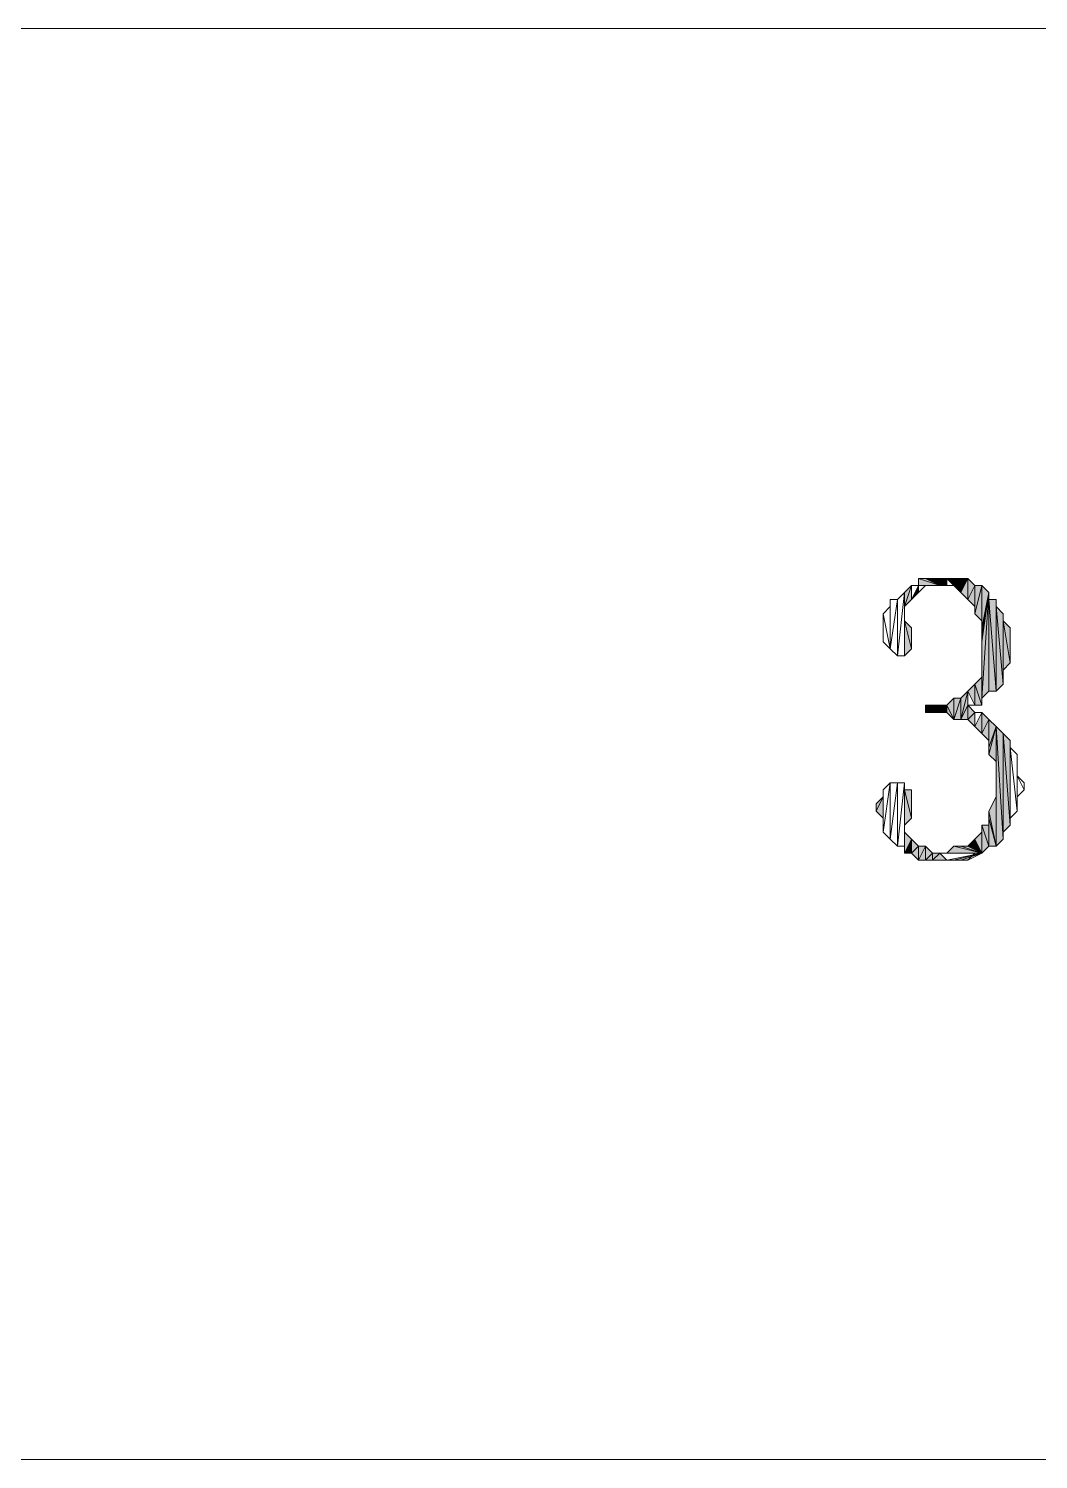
# Model space of a CAD drawing. Header units: inches. Extents: x -244 to 17, y 0 to 370.
# Drawn here: x -50.93 to -41.84, y 17.54 to 30.43 of the extents above; entities that cross this region are included whole.
import ezdxf

# ---------------------------------------------------------------- set-up
doc = ezdxf.new("R2010")
doc.units = ezdxf.units.IN
doc.header["$MEASUREMENT"] = 0
doc.layers.add('图层 1', color=7, linetype='Continuous')

# ---------------------------------------------------------------- blocks, each defined once
blk = doc.blocks.new('block 2')
at = {"layer": '图层 1', "true_color": 0xffffff}
h = blk.add_hatch(color=7, dxfattribs=at)
h.dxf.hatch_style = 2
h.paths.add_polyline_path([(43.497, 63.944), (43.625, 63.881), (43.434, 63.881)])
h.paths.add_polyline_path([(43.561, 63.944), (43.497, 63.944), (43.625, 63.881)])
h = blk.add_hatch(color=7, dxfattribs=at)
h.dxf.hatch_style = 2
h.paths.add_polyline_path([(43.117, 63.691), (43.244, 63.627), (43.117, 63.627)])
h = blk.add_hatch(color=7, dxfattribs=at)
h.dxf.hatch_style = 2
h.paths.add_polyline_path([(43.307, 63.691), (43.117, 63.691), (43.244, 63.627)])
h = blk.add_hatch(color=7, dxfattribs=at)
h.dxf.hatch_style = 2
h.paths.add_polyline_path([(43.371, 63.691), (43.688, 63.691), (43.434, 63.627)])
h = blk.add_hatch(color=7, dxfattribs=at)
h.dxf.hatch_style = 2
h.paths.add_polyline_path([(43.688, 63.691), (43.434, 63.627), (43.688, 63.627)])
h = blk.add_hatch(color=7, dxfattribs=at)
h.dxf.hatch_style = 2
h.paths.add_polyline_path([(45.212, 63.691), (44.894, 63.691), (44.958, 63.627)])
h = blk.add_hatch(color=7, dxfattribs=at)
h.dxf.hatch_style = 2
h.paths.add_polyline_path([(45.212, 63.691), (45.149, 63.627), (44.958, 63.627)])
h = blk.add_hatch(color=7, dxfattribs=at)
h.dxf.hatch_style = 2
h.paths.add_polyline_path([(45.339, 63.691), (45.403, 63.627), (45.53, 63.627)])
h = blk.add_hatch(color=7, dxfattribs=at)
h.dxf.hatch_style = 2
h.paths.add_polyline_path([(45.466, 63.691), (45.339, 63.691), (45.53, 63.627)])
h = blk.add_hatch(color=7, dxfattribs=at)
h.dxf.hatch_style = 2
h.paths.add_polyline_path([(43.053, 63.437), (43.117, 63.373), (43.053, 63.31)])
h.paths.add_polyline_path([(43.117, 63.437), (43.053, 63.437), (43.117, 63.373)])
h.paths.add_polyline_path([(43.053, 63.5), (43.117, 63.437), (43.053, 63.437)])
h.paths.add_polyline_path([(43.18, 63.5), (43.053, 63.5), (43.117, 63.437)])
h.paths.add_polyline_path([(43.053, 63.563), (43.18, 63.5), (43.053, 63.5)])
h.paths.add_polyline_path([(43.18, 63.563), (43.053, 63.563), (43.18, 63.5)])
h.paths.add_polyline_path([(43.117, 63.627), (43.18, 63.563), (43.053, 63.563)])
h.paths.add_polyline_path([(43.244, 63.627), (43.117, 63.627), (43.18, 63.563)])
h = blk.add_hatch(color=7, dxfattribs=at)
h.dxf.hatch_style = 2
h.paths.add_polyline_path([(45.403, 63.627), (45.53, 63.563), (45.466, 63.563)])
h = blk.add_hatch(color=7, dxfattribs=at)
h.dxf.hatch_style = 2
h.paths.add_polyline_path([(45.53, 63.373), (45.593, 63.563), (45.53, 63.563)])
h.paths.add_polyline_path([(45.593, 63.5), (45.53, 63.373), (45.593, 63.563)])
h = blk.add_hatch(color=7, dxfattribs=at)
h.dxf.hatch_style = 2
h.paths.add_polyline_path([(44.45, 63.373), (44.386, 63.5), (44.45, 63.5)])
h.paths.add_polyline_path([(44.386, 63.437), (44.45, 63.373), (44.386, 63.5)])
h = blk.add_hatch(color=7, dxfattribs=at)
h.dxf.hatch_style = 2
h.paths.add_polyline_path([(44.386, 63.437), (44.45, 63.373), (44.386, 63.31)])
h = blk.add_hatch(color=7, dxfattribs=at)
h.dxf.hatch_style = 2
h.paths.add_polyline_path([(45.593, 63.5), (45.593, 63.373), (45.53, 63.373)])
h = blk.add_hatch(color=7, dxfattribs=at)
h.dxf.hatch_style = 2
h.paths.add_polyline_path([(43.117, 62.992), (43.053, 63.246), (43.053, 63.31)])
h.paths.add_polyline_path([(43.053, 63.182), (43.117, 62.992), (43.053, 63.246)])
h = blk.add_hatch(color=7, dxfattribs=at)
h.dxf.hatch_style = 2
h.paths.add_polyline_path([(43.117, 63.31), (43.18, 63.246), (43.117, 62.992)])
h = blk.add_hatch(color=7, dxfattribs=at)
h.dxf.hatch_style = 2
h.paths.add_polyline_path([(44.323, 63.246), (44.45, 63.31), (44.386, 63.31)])
h.paths.add_polyline_path([(44.514, 63.246), (44.323, 63.246), (44.45, 63.31)])
h = blk.add_hatch(color=7, dxfattribs=at)
h.dxf.hatch_style = 2
h.paths.add_polyline_path([(44.45, 63.373), (44.386, 63.31), (44.45, 63.31)])
h = blk.add_hatch(color=7, dxfattribs=at)
h.dxf.hatch_style = 2
h.paths.add_polyline_path([(45.53, 63.373), (45.53, 63.31), (45.593, 63.31)])
h = blk.add_hatch(color=7, dxfattribs=at)
h.dxf.hatch_style = 2
h.paths.add_polyline_path([(45.593, 63.373), (45.53, 63.373), (45.593, 63.31)])
h = blk.add_hatch(color=7, dxfattribs=at)
h.dxf.hatch_style = 2
h.paths.add_polyline_path([(45.593, 63.31), (45.53, 63.246), (45.593, 63.246)])
h = blk.add_hatch(color=7, dxfattribs=at)
h.dxf.hatch_style = 2
h.paths.add_polyline_path([(43.117, 62.992), (43.053, 63.119), (43.053, 63.182)])
h.paths.add_polyline_path([(43.117, 63.056), (43.117, 62.992), (43.053, 63.119)])
h = blk.add_hatch(color=7, dxfattribs=at)
h.dxf.hatch_style = 2
h.paths.add_polyline_path([(43.18, 63.246), (43.18, 63.182), (43.117, 62.992)])
h = blk.add_hatch(color=7, dxfattribs=at)
h.dxf.hatch_style = 2
h.paths.add_polyline_path([(43.18, 63.182), (43.18, 63.119), (43.117, 62.992)])
h = blk.add_hatch(color=7, dxfattribs=at)
h.dxf.hatch_style = 2
h.paths.add_polyline_path([(44.323, 63.246), (44.514, 63.182), (44.323, 63.182)])
h.paths.add_polyline_path([(44.514, 63.246), (44.323, 63.246), (44.514, 63.182)])
h = blk.add_hatch(color=7, dxfattribs=at)
h.dxf.hatch_style = 2
h.paths.add_polyline_path([(44.45, 63.119), (44.323, 63.182), (44.323, 63.119)])
h.paths.add_polyline_path([(44.577, 63.119), (44.45, 63.119), (44.323, 63.182)])
h = blk.add_hatch(color=7, dxfattribs=at)
h.dxf.hatch_style = 2
h.paths.add_polyline_path([(44.514, 63.182), (44.323, 63.182), (44.577, 63.119)])
h = blk.add_hatch(color=7, dxfattribs=at)
h.dxf.hatch_style = 2
h.paths.add_polyline_path([(45.466, 63.182), (45.593, 63.119), (45.403, 63.119)])
h = blk.add_hatch(color=7, dxfattribs=at)
h.dxf.hatch_style = 2
h.paths.add_polyline_path([(45.593, 63.246), (45.466, 63.182), (45.593, 63.182)])
h = blk.add_hatch(color=7, dxfattribs=at)
h.dxf.hatch_style = 2
h.paths.add_polyline_path([(45.53, 63.246), (45.593, 63.246), (45.466, 63.182)])
h = blk.add_hatch(color=7, dxfattribs=at)
h.dxf.hatch_style = 2
h.paths.add_polyline_path([(45.593, 63.182), (45.466, 63.182), (45.593, 63.119)])
h = blk.add_hatch(color=7, dxfattribs=at)
h.dxf.hatch_style = 2
h.paths.add_polyline_path([(43.18, 63.119), (43.244, 63.056), (43.117, 62.992)])
h = blk.add_hatch(color=7, dxfattribs=at)
h.dxf.hatch_style = 2
h.paths.add_polyline_path([(43.244, 63.056), (43.307, 62.992), (43.117, 62.992)])
h = blk.add_hatch(color=7, dxfattribs=at)
h.dxf.hatch_style = 2
h.paths.add_polyline_path([(44.26, 63.056), (44.386, 62.992), (44.196, 62.992)])
h = blk.add_hatch(color=7, dxfattribs=at)
h.dxf.hatch_style = 2
h.paths.add_polyline_path([(44.386, 63.056), (44.323, 63.119), (44.45, 63.119)])
h.paths.add_polyline_path([(44.26, 63.056), (44.386, 63.056), (44.323, 63.119)])
h = blk.add_hatch(color=7, dxfattribs=at)
h.dxf.hatch_style = 2
h.paths.add_polyline_path([(44.45, 63.056), (44.641, 63.056), (44.45, 62.992)])
h.paths.add_polyline_path([(44.577, 63.119), (44.45, 63.056), (44.641, 63.056)])
h = blk.add_hatch(color=7, dxfattribs=at)
h.dxf.hatch_style = 2
h.paths.add_polyline_path([(44.641, 63.056), (44.704, 62.992), (44.45, 62.992)])
h = blk.add_hatch(color=7, dxfattribs=at)
h.dxf.hatch_style = 2
h.paths.add_polyline_path([(45.275, 63.056), (45.212, 62.992), (45.53, 62.992)])
h = blk.add_hatch(color=7, dxfattribs=at)
h.dxf.hatch_style = 2
h.paths.add_polyline_path([(45.53, 63.056), (45.275, 63.056), (45.53, 62.992)])
h = blk.add_hatch(color=7, dxfattribs=at)
h.dxf.hatch_style = 2
h.paths.add_polyline_path([(45.53, 63.056), (45.403, 63.119), (45.593, 63.119)])
h.paths.add_polyline_path([(45.339, 63.056), (45.53, 63.056), (45.403, 63.119)])
h = blk.add_hatch(color=7, dxfattribs=at)
h.dxf.hatch_style = 2
h.paths.add_polyline_path([(43.117, 62.992), (43.371, 62.992), (43.18, 62.929)])
h = blk.add_hatch(color=7, dxfattribs=at)
h.dxf.hatch_style = 2
h.paths.add_polyline_path([(43.371, 62.992), (43.371, 62.929), (43.18, 62.929)])
h = blk.add_hatch(color=7, dxfattribs=at)
h.dxf.hatch_style = 2
h.paths.add_polyline_path([(43.497, 62.929), (43.625, 62.865), (43.18, 62.865)])
h = blk.add_hatch(color=7, dxfattribs=at)
h.dxf.hatch_style = 2
h.paths.add_polyline_path([(43.18, 62.865), (43.434, 62.929), (43.18, 62.929)])
h.paths.add_polyline_path([(43.497, 62.929), (43.18, 62.865), (43.434, 62.929)])
h = blk.add_hatch(color=7, dxfattribs=at)
h.dxf.hatch_style = 2
h.paths.add_polyline_path([(44.006, 62.929), (43.942, 62.865), (44.26, 62.865)])
h = blk.add_hatch(color=7, dxfattribs=at)
h.dxf.hatch_style = 2
h.paths.add_polyline_path([(44.26, 62.865), (44.069, 62.929), (44.323, 62.929)])
h.paths.add_polyline_path([(44.006, 62.929), (44.26, 62.865), (44.069, 62.929)])
h = blk.add_hatch(color=7, dxfattribs=at)
h.dxf.hatch_style = 2
h.paths.add_polyline_path([(44.196, 62.992), (44.133, 62.929), (44.323, 62.929)])
h = blk.add_hatch(color=7, dxfattribs=at)
h.dxf.hatch_style = 2
h.paths.add_polyline_path([(44.386, 62.992), (44.196, 62.992), (44.323, 62.929)])
h = blk.add_hatch(color=7, dxfattribs=at)
h.dxf.hatch_style = 2
h.paths.add_polyline_path([(44.514, 62.992), (45.466, 62.929), (44.577, 62.929)])
h = blk.add_hatch(color=7, dxfattribs=at)
h.dxf.hatch_style = 2
h.paths.add_polyline_path([(45.022, 62.992), (44.514, 62.992), (45.466, 62.929)])
h = blk.add_hatch(color=7, dxfattribs=at)
h.dxf.hatch_style = 2
h.paths.add_polyline_path([(45.403, 62.929), (45.403, 62.865), (44.577, 62.865)])
h = blk.add_hatch(color=7, dxfattribs=at)
h.dxf.hatch_style = 2
h.paths.add_polyline_path([(44.577, 62.929), (45.403, 62.929), (44.577, 62.865)])
h = blk.add_hatch(color=7, dxfattribs=at)
h.dxf.hatch_style = 2
h.paths.add_polyline_path([(45.085, 62.992), (45.022, 62.992), (45.466, 62.929)])
h = blk.add_hatch(color=7, dxfattribs=at)
h.dxf.hatch_style = 2
h.paths.add_polyline_path([(45.149, 62.992), (45.085, 62.992), (45.466, 62.929)])
h = blk.add_hatch(color=7, dxfattribs=at)
h.dxf.hatch_style = 2
h.paths.add_polyline_path([(45.53, 62.992), (45.149, 62.992), (45.466, 62.929)])
h = blk.add_hatch(color=7, dxfattribs=at)
h.dxf.hatch_style = 2
h.paths.add_polyline_path([(43.18, 62.865), (44.26, 62.865), (43.244, 62.801)])
h = blk.add_hatch(color=7, dxfattribs=at)
h.dxf.hatch_style = 2
h.paths.add_polyline_path([(44.26, 62.865), (43.244, 62.801), (44.196, 62.801)])
h = blk.add_hatch(color=7, dxfattribs=at)
h.dxf.hatch_style = 2
h.paths.add_polyline_path([(43.371, 62.738), (44.196, 62.801), (43.307, 62.801)])
h.paths.add_polyline_path([(44.133, 62.738), (43.371, 62.738), (44.196, 62.801)])
h = blk.add_hatch(color=7, dxfattribs=at)
h.dxf.hatch_style = 2
h.paths.add_polyline_path([(45.339, 62.865), (44.641, 62.801), (45.275, 62.801)])
h.paths.add_polyline_path([(44.577, 62.865), (45.339, 62.865), (44.641, 62.801)])
h = blk.add_hatch(color=7, dxfattribs=at)
h.dxf.hatch_style = 2
h.paths.add_polyline_path([(45.212, 62.801), (44.831, 62.738), (45.149, 62.738)])
h.paths.add_polyline_path([(44.767, 62.801), (45.212, 62.801), (44.831, 62.738)])
at = {"layer": '图层 1', "color": 7, "lineweight": 13, "true_color": 0xffffff}
for points in [[(50.546, 7.556), (50.546, 104.331)], [(37.656, 39.815), (37.656, 72.072)], [(43.497, 63.944), (43.625, 63.881), (43.434, 63.881), (43.497, 63.944)], [(43.561, 63.944), (43.497, 63.944), (43.625, 63.881), (43.561, 63.944)], [(43.18, 63.754), (43.752, 63.754), (43.244, 63.818), (43.18, 63.754)], [(43.244, 63.818), (43.752, 63.818), (43.307, 63.881), (43.244, 63.818)], [(43.752, 63.754), (43.244, 63.818), (43.752, 63.818), (43.752, 63.754)], [(43.752, 63.818), (43.307, 63.881), (43.688, 63.881), (43.752, 63.818)], [(43.371, 63.881), (43.688, 63.881), (43.307, 63.881), (43.371, 63.881)], [(43.434, 63.881), (43.371, 63.881), (43.688, 63.881), (43.434, 63.881)], [(43.625, 63.881), (43.434, 63.881), (43.688, 63.881), (43.625, 63.881)], [(44.958, 63.818), (45.403, 63.754), (44.894, 63.754), (44.958, 63.818)], [(45.275, 63.881), (45.339, 63.818), (44.958, 63.818), (45.275, 63.881)], [(45.022, 63.881), (45.275, 63.881), (44.958, 63.818), (45.022, 63.881)], [(45.403, 63.818), (44.958, 63.818), (45.403, 63.754), (45.403, 63.818)], [(45.339, 63.818), (44.958, 63.818), (45.403, 63.818), (45.339, 63.818)], [(45.212, 63.881), (45.022, 63.881), (45.275, 63.881), (45.212, 63.881)], [(45.085, 63.881), (45.212, 63.881), (45.022, 63.881), (45.085, 63.881)], [(43.117, 63.691), (43.244, 63.627), (43.117, 63.627), (43.117, 63.691)], [(43.307, 63.691), (43.117, 63.691), (43.244, 63.627), (43.307, 63.691)], [(43.371, 63.691), (43.307, 63.691), (43.117, 63.691), (43.371, 63.691)], [(43.18, 63.691), (43.371, 63.691), (43.117, 63.691), (43.18, 63.691)], [(43.752, 63.691), (43.18, 63.754), (43.752, 63.754), (43.752, 63.691)], [(43.18, 63.691), (43.752, 63.691), (43.18, 63.754), (43.18, 63.691)], [(43.18, 63.691), (43.752, 63.691), (43.371, 63.691), (43.18, 63.691)], [(43.371, 63.691), (43.688, 63.691), (43.434, 63.627), (43.371, 63.691)], [(43.752, 63.691), (43.371, 63.691), (43.688, 63.691), (43.752, 63.691)], [(43.688, 63.691), (43.434, 63.627), (43.688, 63.627), (43.688, 63.691)], [(44.894, 63.754), (45.466, 63.691), (44.894, 63.691), (44.894, 63.754)], [(45.403, 63.754), (44.894, 63.754), (45.466, 63.691), (45.403, 63.754)], [(45.212, 63.691), (44.894, 63.691), (44.958, 63.627), (45.212, 63.691)], [(45.275, 63.691), (45.212, 63.691), (44.894, 63.691), (45.275, 63.691)], [(44.894, 63.691), (45.275, 63.691), (45.466, 63.691), (44.894, 63.691)], [(45.212, 63.691), (45.149, 63.627), (44.958, 63.627), (45.212, 63.691)], [(45.275, 63.691), (45.466, 63.691), (45.339, 63.691), (45.275, 63.691)], [(45.339, 63.691), (45.403, 63.627), (45.53, 63.627), (45.339, 63.691)], [(45.466, 63.691), (45.339, 63.691), (45.53, 63.627), (45.466, 63.691)], [(43.117, 63.627), (43.18, 63.563), (43.053, 63.563), (43.117, 63.627)], [(43.053, 63.563), (43.18, 63.5), (43.053, 63.5), (43.053, 63.563)], [(43.18, 63.563), (43.053, 63.563), (43.18, 63.5), (43.18, 63.563)], [(43.244, 63.627), (43.117, 63.627), (43.18, 63.563), (43.244, 63.627)], [(43.434, 63.627), (43.688, 63.627), (43.497, 63.627), (43.434, 63.627)], [(43.497, 63.627), (43.625, 63.627), (43.561, 63.627), (43.497, 63.627)], [(43.688, 63.627), (43.497, 63.627), (43.625, 63.627), (43.688, 63.627)], [(45.022, 63.627), (45.149, 63.627), (44.958, 63.627), (45.022, 63.627)], [(45.085, 63.627), (45.022, 63.627), (45.149, 63.627), (45.085, 63.627)], [(45.403, 63.627), (45.53, 63.563), (45.466, 63.563), (45.403, 63.627)], [(45.53, 63.627), (45.403, 63.627), (45.53, 63.563), (45.53, 63.627)], [(45.466, 63.563), (45.53, 63.563), (45.53, 63.5), (45.466, 63.563)], [(45.53, 63.563), (45.53, 63.5), (45.53, 63.437), (45.53, 63.563)], [(45.53, 63.563), (45.53, 63.437), (45.53, 63.373), (45.53, 63.563)], [(45.53, 63.373), (45.593, 63.563), (45.53, 63.563), (45.53, 63.373)], [(45.593, 63.5), (45.53, 63.373), (45.593, 63.563), (45.593, 63.5)], [(43.053, 63.5), (43.117, 63.437), (43.053, 63.437), (43.053, 63.5)], [(43.18, 63.5), (43.053, 63.5), (43.117, 63.437), (43.18, 63.5)], [(43.053, 63.437), (43.117, 63.373), (43.053, 63.31), (43.053, 63.437)], [(43.117, 63.437), (43.053, 63.437), (43.117, 63.373), (43.117, 63.437)], [(44.45, 63.373), (44.386, 63.5), (44.45, 63.5), (44.45, 63.373)], [(44.386, 63.437), (44.45, 63.373), (44.386, 63.5), (44.386, 63.437)], [(44.386, 63.437), (44.45, 63.373), (44.386, 63.31), (44.386, 63.437)], [(45.593, 63.5), (45.593, 63.373), (45.53, 63.373), (45.593, 63.5)], [(43.117, 63.373), (43.053, 63.31), (43.117, 62.992), (43.117, 63.373)], [(43.117, 62.992), (43.053, 63.246), (43.053, 63.31), (43.117, 62.992)], [(43.117, 63.373), (43.117, 63.31), (43.117, 62.992), (43.117, 63.373)], [(43.117, 63.31), (43.18, 63.246), (43.117, 62.992), (43.117, 63.31)], [(44.323, 63.246), (44.45, 63.31), (44.386, 63.31), (44.323, 63.246)], [(44.514, 63.246), (44.323, 63.246), (44.45, 63.31), (44.514, 63.246)], [(44.45, 63.373), (44.386, 63.31), (44.45, 63.31), (44.45, 63.373)], [(45.53, 63.373), (45.53, 63.31), (45.593, 63.31), (45.53, 63.373)], [(45.593, 63.373), (45.53, 63.373), (45.593, 63.31), (45.593, 63.373)], [(45.593, 63.31), (45.53, 63.246), (45.593, 63.246), (45.593, 63.31)], [(45.53, 63.31), (45.593, 63.31), (45.53, 63.246), (45.53, 63.31)], [(43.053, 63.182), (43.117, 62.992), (43.053, 63.246), (43.053, 63.182)], [(43.117, 62.992), (43.053, 63.119), (43.053, 63.182), (43.117, 62.992)], [(43.18, 63.246), (43.18, 63.182), (43.117, 62.992), (43.18, 63.246)], [(43.18, 63.182), (43.18, 63.119), (43.117, 62.992), (43.18, 63.182)], [(44.323, 63.246), (44.514, 63.182), (44.323, 63.182), (44.323, 63.246)], [(44.514, 63.246), (44.323, 63.246), (44.514, 63.182), (44.514, 63.246)], [(44.45, 63.119), (44.323, 63.182), (44.323, 63.119), (44.45, 63.119)], [(44.577, 63.119), (44.45, 63.119), (44.323, 63.182), (44.577, 63.119)], [(44.514, 63.182), (44.323, 63.182), (44.577, 63.119), (44.514, 63.182)], [(45.466, 63.182), (45.593, 63.119), (45.403, 63.119), (45.466, 63.182)], [(45.593, 63.246), (45.466, 63.182), (45.593, 63.182), (45.593, 63.246)], [(45.53, 63.246), (45.593, 63.246), (45.466, 63.182), (45.53, 63.246)], [(45.593, 63.182), (45.466, 63.182), (45.593, 63.119), (45.593, 63.182)], [(43.117, 63.056), (43.117, 62.992), (43.053, 63.119), (43.117, 63.056)], [(43.18, 63.119), (43.244, 63.056), (43.117, 62.992), (43.18, 63.119)], [(43.244, 63.056), (43.307, 62.992), (43.117, 62.992), (43.244, 63.056)], [(44.26, 63.056), (44.386, 62.992), (44.196, 62.992), (44.26, 63.056)], [(44.26, 63.056), (44.386, 63.056), (44.323, 63.119), (44.26, 63.056)], [(44.386, 63.056), (44.26, 63.056), (44.386, 62.992), (44.386, 63.056)], [(44.386, 63.056), (44.323, 63.119), (44.45, 63.119), (44.386, 63.056)], [(44.577, 63.119), (44.45, 63.056), (44.641, 63.056), (44.577, 63.119)], [(44.45, 63.119), (44.577, 63.119), (44.45, 63.056), (44.45, 63.119)], [(44.641, 63.056), (44.704, 62.992), (44.45, 62.992), (44.641, 63.056)], [(44.45, 63.056), (44.641, 63.056), (44.45, 62.992), (44.45, 63.056)], [(45.275, 63.056), (45.212, 62.992), (45.53, 62.992), (45.275, 63.056)], [(45.53, 63.056), (45.275, 63.056), (45.53, 62.992), (45.53, 63.056)], [(45.339, 63.056), (45.53, 63.056), (45.275, 63.056), (45.339, 63.056)], [(45.339, 63.056), (45.53, 63.056), (45.403, 63.119), (45.339, 63.056)], [(45.53, 63.056), (45.403, 63.119), (45.593, 63.119), (45.53, 63.056)], [(43.117, 62.992), (43.371, 62.992), (43.18, 62.929), (43.117, 62.992)], [(43.307, 62.992), (43.117, 62.992), (43.371, 62.992), (43.307, 62.992)], [(43.371, 62.992), (43.371, 62.929), (43.18, 62.929), (43.371, 62.992)], [(43.497, 62.929), (43.625, 62.865), (43.18, 62.865), (43.497, 62.929)], [(43.18, 62.865), (43.434, 62.929), (43.18, 62.929), (43.18, 62.865)], [(43.497, 62.929), (43.18, 62.865), (43.434, 62.929), (43.497, 62.929)], [(43.371, 62.929), (43.18, 62.929), (43.434, 62.929), (43.371, 62.929)], [(44.006, 62.929), (43.942, 62.865), (44.26, 62.865), (44.006, 62.929)], [(44.006, 62.929), (44.26, 62.865), (44.069, 62.929), (44.006, 62.929)], [(44.26, 62.865), (44.069, 62.929), (44.323, 62.929), (44.26, 62.865)], [(44.133, 62.929), (44.323, 62.929), (44.069, 62.929), (44.133, 62.929)], [(44.196, 62.992), (44.133, 62.929), (44.323, 62.929), (44.196, 62.992)], [(44.386, 62.992), (44.196, 62.992), (44.323, 62.929), (44.386, 62.992)], [(44.45, 62.992), (44.767, 62.992), (44.514, 62.992), (44.45, 62.992)], [(44.704, 62.992), (44.45, 62.992), (44.767, 62.992), (44.704, 62.992)], [(44.514, 62.992), (45.466, 62.929), (44.577, 62.929), (44.514, 62.992)], [(45.022, 62.992), (44.514, 62.992), (45.466, 62.929), (45.022, 62.992)], [(44.958, 62.992), (45.022, 62.992), (44.514, 62.992), (44.958, 62.992)], [(44.831, 62.992), (44.958, 62.992), (44.514, 62.992), (44.831, 62.992)], [(44.767, 62.992), (44.831, 62.992), (44.514, 62.992), (44.767, 62.992)], [(45.403, 62.929), (45.403, 62.865), (44.577, 62.865), (45.403, 62.929)], [(44.577, 62.929), (45.403, 62.929), (44.577, 62.865), (44.577, 62.929)], [(45.466, 62.929), (44.577, 62.929), (45.403, 62.929), (45.466, 62.929)], [(45.085, 62.992), (45.022, 62.992), (45.466, 62.929), (45.085, 62.992)], [(45.149, 62.992), (45.085, 62.992), (45.466, 62.929), (45.149, 62.992)], [(45.53, 62.992), (45.149, 62.992), (45.466, 62.929), (45.53, 62.992)], [(45.212, 62.992), (45.53, 62.992), (45.149, 62.992), (45.212, 62.992)], [(43.18, 62.865), (44.26, 62.865), (43.244, 62.801), (43.18, 62.865)], [(43.752, 62.865), (43.18, 62.865), (44.26, 62.865), (43.752, 62.865)], [(43.688, 62.865), (43.752, 62.865), (43.18, 62.865), (43.688, 62.865)], [(43.625, 62.865), (43.688, 62.865), (43.18, 62.865), (43.625, 62.865)], [(44.26, 62.865), (43.244, 62.801), (44.196, 62.801), (44.26, 62.865)], [(43.244, 62.801), (43.307, 62.801), (44.196, 62.801), (43.244, 62.801)], [(43.371, 62.738), (44.196, 62.801), (43.307, 62.801), (43.371, 62.738)], [(44.133, 62.738), (43.371, 62.738), (44.196, 62.801), (44.133, 62.738)], [(43.752, 62.865), (44.26, 62.865), (43.878, 62.865), (43.752, 62.865)], [(43.942, 62.865), (44.26, 62.865), (43.878, 62.865), (43.942, 62.865)], [(44.577, 62.865), (45.339, 62.865), (44.641, 62.801), (44.577, 62.865)], [(45.403, 62.865), (44.577, 62.865), (45.339, 62.865), (45.403, 62.865)], [(45.339, 62.865), (44.641, 62.801), (45.275, 62.801), (45.339, 62.865)], [(44.641, 62.801), (44.704, 62.801), (45.275, 62.801), (44.641, 62.801)], [(44.704, 62.801), (45.275, 62.801), (44.767, 62.801), (44.704, 62.801)], [(44.767, 62.801), (45.212, 62.801), (44.831, 62.738), (44.767, 62.801)], [(45.275, 62.801), (44.767, 62.801), (45.212, 62.801), (45.275, 62.801)], [(45.212, 62.801), (44.831, 62.738), (45.149, 62.738), (45.212, 62.801)], [(43.371, 62.738), (44.133, 62.738), (43.434, 62.738), (43.371, 62.738)], [(43.497, 62.675), (44.069, 62.738), (43.434, 62.738), (43.497, 62.675)], [(44.133, 62.738), (43.434, 62.738), (44.069, 62.738), (44.133, 62.738)], [(44.006, 62.675), (43.497, 62.675), (44.069, 62.738), (44.006, 62.675)], [(43.561, 62.675), (44.006, 62.675), (43.497, 62.675), (43.561, 62.675)], [(43.942, 62.675), (43.561, 62.675), (44.006, 62.675), (43.942, 62.675)], [(43.625, 62.675), (43.942, 62.675), (43.561, 62.675), (43.625, 62.675)], [(43.815, 62.675), (43.625, 62.675), (43.942, 62.675), (43.815, 62.675)], [(43.688, 62.611), (43.815, 62.675), (43.625, 62.675), (43.688, 62.611)], [(43.752, 62.611), (43.688, 62.611), (43.815, 62.675), (43.752, 62.611)], [(44.831, 62.738), (45.149, 62.738), (44.894, 62.738), (44.831, 62.738)], [(44.894, 62.738), (45.085, 62.738), (44.958, 62.738), (44.894, 62.738)], [(45.149, 62.738), (44.894, 62.738), (45.085, 62.738), (45.149, 62.738)], [(45.085, 62.738), (44.958, 62.738), (45.022, 62.738), (45.085, 62.738)]]:
    blk.add_lwpolyline(points, dxfattribs=at)
at = {"layer": '图层 1', "lineweight": 0}
for points in [[(43.497, 63.944), (43.625, 63.881), (43.434, 63.881), (43.497, 63.944)], [(43.561, 63.944), (43.497, 63.944), (43.625, 63.881), (43.561, 63.944)], [(43.18, 63.754), (43.752, 63.754), (43.244, 63.818), (43.18, 63.754)], [(43.244, 63.818), (43.752, 63.818), (43.307, 63.881), (43.244, 63.818)], [(43.752, 63.754), (43.244, 63.818), (43.752, 63.818), (43.752, 63.754)], [(43.752, 63.818), (43.307, 63.881), (43.688, 63.881), (43.752, 63.818)], [(43.371, 63.881), (43.688, 63.881), (43.307, 63.881), (43.371, 63.881)], [(43.434, 63.881), (43.371, 63.881), (43.688, 63.881), (43.434, 63.881)], [(43.625, 63.881), (43.434, 63.881), (43.688, 63.881), (43.625, 63.881)], [(44.958, 63.818), (45.403, 63.754), (44.894, 63.754), (44.958, 63.818)], [(45.275, 63.881), (45.339, 63.818), (44.958, 63.818), (45.275, 63.881)], [(45.022, 63.881), (45.275, 63.881), (44.958, 63.818), (45.022, 63.881)], [(45.403, 63.818), (44.958, 63.818), (45.403, 63.754), (45.403, 63.818)], [(45.339, 63.818), (44.958, 63.818), (45.403, 63.818), (45.339, 63.818)], [(45.212, 63.881), (45.022, 63.881), (45.275, 63.881), (45.212, 63.881)], [(45.085, 63.881), (45.212, 63.881), (45.022, 63.881), (45.085, 63.881)], [(43.117, 63.691), (43.244, 63.627), (43.117, 63.627), (43.117, 63.691)], [(43.307, 63.691), (43.117, 63.691), (43.244, 63.627), (43.307, 63.691)], [(43.371, 63.691), (43.307, 63.691), (43.117, 63.691), (43.371, 63.691)], [(43.18, 63.691), (43.371, 63.691), (43.117, 63.691), (43.18, 63.691)], [(43.752, 63.691), (43.18, 63.754), (43.752, 63.754), (43.752, 63.691)], [(43.18, 63.691), (43.752, 63.691), (43.18, 63.754), (43.18, 63.691)], [(43.18, 63.691), (43.752, 63.691), (43.371, 63.691), (43.18, 63.691)], [(43.371, 63.691), (43.688, 63.691), (43.434, 63.627), (43.371, 63.691)], [(43.752, 63.691), (43.371, 63.691), (43.688, 63.691), (43.752, 63.691)], [(43.688, 63.691), (43.434, 63.627), (43.688, 63.627), (43.688, 63.691)], [(44.894, 63.754), (45.466, 63.691), (44.894, 63.691), (44.894, 63.754)], [(45.403, 63.754), (44.894, 63.754), (45.466, 63.691), (45.403, 63.754)], [(45.212, 63.691), (44.894, 63.691), (44.958, 63.627), (45.212, 63.691)], [(45.275, 63.691), (45.212, 63.691), (44.894, 63.691), (45.275, 63.691)], [(44.894, 63.691), (45.275, 63.691), (45.466, 63.691), (44.894, 63.691)], [(45.212, 63.691), (45.149, 63.627), (44.958, 63.627), (45.212, 63.691)], [(45.275, 63.691), (45.466, 63.691), (45.339, 63.691), (45.275, 63.691)], [(45.339, 63.691), (45.403, 63.627), (45.53, 63.627), (45.339, 63.691)], [(45.466, 63.691), (45.339, 63.691), (45.53, 63.627), (45.466, 63.691)], [(43.117, 63.627), (43.18, 63.563), (43.053, 63.563), (43.117, 63.627)], [(43.053, 63.563), (43.18, 63.5), (43.053, 63.5), (43.053, 63.563)], [(43.18, 63.563), (43.053, 63.563), (43.18, 63.5), (43.18, 63.563)], [(43.244, 63.627), (43.117, 63.627), (43.18, 63.563), (43.244, 63.627)], [(43.434, 63.627), (43.688, 63.627), (43.497, 63.627), (43.434, 63.627)], [(43.497, 63.627), (43.625, 63.627), (43.561, 63.627), (43.497, 63.627)], [(43.688, 63.627), (43.497, 63.627), (43.625, 63.627), (43.688, 63.627)], [(45.022, 63.627), (45.149, 63.627), (44.958, 63.627), (45.022, 63.627)], [(45.085, 63.627), (45.022, 63.627), (45.149, 63.627), (45.085, 63.627)], [(45.403, 63.627), (45.53, 63.563), (45.466, 63.563), (45.403, 63.627)], [(45.53, 63.627), (45.403, 63.627), (45.53, 63.563), (45.53, 63.627)], [(45.466, 63.563), (45.53, 63.563), (45.53, 63.5), (45.466, 63.563)], [(45.53, 63.563), (45.53, 63.5), (45.53, 63.437), (45.53, 63.563)], [(45.53, 63.563), (45.53, 63.437), (45.53, 63.373), (45.53, 63.563)], [(45.53, 63.373), (45.593, 63.563), (45.53, 63.563), (45.53, 63.373)], [(45.593, 63.5), (45.53, 63.373), (45.593, 63.563), (45.593, 63.5)], [(43.053, 63.5), (43.117, 63.437), (43.053, 63.437), (43.053, 63.5)], [(43.18, 63.5), (43.053, 63.5), (43.117, 63.437), (43.18, 63.5)], [(43.053, 63.437), (43.117, 63.373), (43.053, 63.31), (43.053, 63.437)], [(43.117, 63.437), (43.053, 63.437), (43.117, 63.373), (43.117, 63.437)], [(44.45, 63.373), (44.386, 63.5), (44.45, 63.5), (44.45, 63.373)], [(44.386, 63.437), (44.45, 63.373), (44.386, 63.5), (44.386, 63.437)], [(44.386, 63.437), (44.45, 63.373), (44.386, 63.31), (44.386, 63.437)], [(45.593, 63.5), (45.593, 63.373), (45.53, 63.373), (45.593, 63.5)], [(43.117, 63.373), (43.053, 63.31), (43.117, 62.992), (43.117, 63.373)], [(43.117, 62.992), (43.053, 63.246), (43.053, 63.31), (43.117, 62.992)], [(43.117, 63.373), (43.117, 63.31), (43.117, 62.992), (43.117, 63.373)], [(43.117, 63.31), (43.18, 63.246), (43.117, 62.992), (43.117, 63.31)], [(44.323, 63.246), (44.45, 63.31), (44.386, 63.31), (44.323, 63.246)], [(44.514, 63.246), (44.323, 63.246), (44.45, 63.31), (44.514, 63.246)], [(44.45, 63.373), (44.386, 63.31), (44.45, 63.31), (44.45, 63.373)], [(45.53, 63.373), (45.53, 63.31), (45.593, 63.31), (45.53, 63.373)], [(45.593, 63.373), (45.53, 63.373), (45.593, 63.31), (45.593, 63.373)], [(45.593, 63.31), (45.53, 63.246), (45.593, 63.246), (45.593, 63.31)], [(45.53, 63.31), (45.593, 63.31), (45.53, 63.246), (45.53, 63.31)], [(43.053, 63.182), (43.117, 62.992), (43.053, 63.246), (43.053, 63.182)], [(43.117, 62.992), (43.053, 63.119), (43.053, 63.182), (43.117, 62.992)], [(43.18, 63.246), (43.18, 63.182), (43.117, 62.992), (43.18, 63.246)], [(43.18, 63.182), (43.18, 63.119), (43.117, 62.992), (43.18, 63.182)], [(44.323, 63.246), (44.514, 63.182), (44.323, 63.182), (44.323, 63.246)], [(44.514, 63.246), (44.323, 63.246), (44.514, 63.182), (44.514, 63.246)], [(44.45, 63.119), (44.323, 63.182), (44.323, 63.119), (44.45, 63.119)], [(44.577, 63.119), (44.45, 63.119), (44.323, 63.182), (44.577, 63.119)], [(44.514, 63.182), (44.323, 63.182), (44.577, 63.119), (44.514, 63.182)], [(45.466, 63.182), (45.593, 63.119), (45.403, 63.119), (45.466, 63.182)], [(45.593, 63.246), (45.466, 63.182), (45.593, 63.182), (45.593, 63.246)], [(45.53, 63.246), (45.593, 63.246), (45.466, 63.182), (45.53, 63.246)], [(45.593, 63.182), (45.466, 63.182), (45.593, 63.119), (45.593, 63.182)], [(43.117, 63.056), (43.117, 62.992), (43.053, 63.119), (43.117, 63.056)], [(43.18, 63.119), (43.244, 63.056), (43.117, 62.992), (43.18, 63.119)], [(43.244, 63.056), (43.307, 62.992), (43.117, 62.992), (43.244, 63.056)], [(44.26, 63.056), (44.386, 62.992), (44.196, 62.992), (44.26, 63.056)], [(44.26, 63.056), (44.386, 63.056), (44.323, 63.119), (44.26, 63.056)], [(44.386, 63.056), (44.26, 63.056), (44.386, 62.992), (44.386, 63.056)], [(44.386, 63.056), (44.323, 63.119), (44.45, 63.119), (44.386, 63.056)], [(44.577, 63.119), (44.45, 63.056), (44.641, 63.056), (44.577, 63.119)], [(44.45, 63.119), (44.577, 63.119), (44.45, 63.056), (44.45, 63.119)], [(44.641, 63.056), (44.704, 62.992), (44.45, 62.992), (44.641, 63.056)], [(44.45, 63.056), (44.641, 63.056), (44.45, 62.992), (44.45, 63.056)], [(45.275, 63.056), (45.212, 62.992), (45.53, 62.992), (45.275, 63.056)], [(45.53, 63.056), (45.275, 63.056), (45.53, 62.992), (45.53, 63.056)], [(45.339, 63.056), (45.53, 63.056), (45.275, 63.056), (45.339, 63.056)], [(45.339, 63.056), (45.53, 63.056), (45.403, 63.119), (45.339, 63.056)], [(45.53, 63.056), (45.403, 63.119), (45.593, 63.119), (45.53, 63.056)], [(43.117, 62.992), (43.371, 62.992), (43.18, 62.929), (43.117, 62.992)], [(43.307, 62.992), (43.117, 62.992), (43.371, 62.992), (43.307, 62.992)], [(43.371, 62.992), (43.371, 62.929), (43.18, 62.929), (43.371, 62.992)], [(43.497, 62.929), (43.625, 62.865), (43.18, 62.865), (43.497, 62.929)], [(43.18, 62.865), (43.434, 62.929), (43.18, 62.929), (43.18, 62.865)], [(43.497, 62.929), (43.18, 62.865), (43.434, 62.929), (43.497, 62.929)], [(43.371, 62.929), (43.18, 62.929), (43.434, 62.929), (43.371, 62.929)], [(44.006, 62.929), (43.942, 62.865), (44.26, 62.865), (44.006, 62.929)], [(44.006, 62.929), (44.26, 62.865), (44.069, 62.929), (44.006, 62.929)], [(44.26, 62.865), (44.069, 62.929), (44.323, 62.929), (44.26, 62.865)], [(44.133, 62.929), (44.323, 62.929), (44.069, 62.929), (44.133, 62.929)], [(44.196, 62.992), (44.133, 62.929), (44.323, 62.929), (44.196, 62.992)], [(44.386, 62.992), (44.196, 62.992), (44.323, 62.929), (44.386, 62.992)], [(44.45, 62.992), (44.767, 62.992), (44.514, 62.992), (44.45, 62.992)], [(44.704, 62.992), (44.45, 62.992), (44.767, 62.992), (44.704, 62.992)], [(44.514, 62.992), (45.466, 62.929), (44.577, 62.929), (44.514, 62.992)], [(45.022, 62.992), (44.514, 62.992), (45.466, 62.929), (45.022, 62.992)], [(44.958, 62.992), (45.022, 62.992), (44.514, 62.992), (44.958, 62.992)], [(44.831, 62.992), (44.958, 62.992), (44.514, 62.992), (44.831, 62.992)], [(44.767, 62.992), (44.831, 62.992), (44.514, 62.992), (44.767, 62.992)], [(45.403, 62.929), (45.403, 62.865), (44.577, 62.865), (45.403, 62.929)], [(44.577, 62.929), (45.403, 62.929), (44.577, 62.865), (44.577, 62.929)], [(45.466, 62.929), (44.577, 62.929), (45.403, 62.929), (45.466, 62.929)], [(45.085, 62.992), (45.022, 62.992), (45.466, 62.929), (45.085, 62.992)], [(45.149, 62.992), (45.085, 62.992), (45.466, 62.929), (45.149, 62.992)], [(45.53, 62.992), (45.149, 62.992), (45.466, 62.929), (45.53, 62.992)], [(45.212, 62.992), (45.53, 62.992), (45.149, 62.992), (45.212, 62.992)], [(43.18, 62.865), (44.26, 62.865), (43.244, 62.801), (43.18, 62.865)], [(43.752, 62.865), (43.18, 62.865), (44.26, 62.865), (43.752, 62.865)], [(43.688, 62.865), (43.752, 62.865), (43.18, 62.865), (43.688, 62.865)], [(43.625, 62.865), (43.688, 62.865), (43.18, 62.865), (43.625, 62.865)], [(44.26, 62.865), (43.244, 62.801), (44.196, 62.801), (44.26, 62.865)], [(43.244, 62.801), (43.307, 62.801), (44.196, 62.801), (43.244, 62.801)], [(43.371, 62.738), (44.196, 62.801), (43.307, 62.801), (43.371, 62.738)], [(44.133, 62.738), (43.371, 62.738), (44.196, 62.801), (44.133, 62.738)], [(43.752, 62.865), (44.26, 62.865), (43.878, 62.865), (43.752, 62.865)], [(43.942, 62.865), (44.26, 62.865), (43.878, 62.865), (43.942, 62.865)], [(44.577, 62.865), (45.339, 62.865), (44.641, 62.801), (44.577, 62.865)], [(45.403, 62.865), (44.577, 62.865), (45.339, 62.865), (45.403, 62.865)], [(45.339, 62.865), (44.641, 62.801), (45.275, 62.801), (45.339, 62.865)], [(44.641, 62.801), (44.704, 62.801), (45.275, 62.801), (44.641, 62.801)], [(44.704, 62.801), (45.275, 62.801), (44.767, 62.801), (44.704, 62.801)], [(44.767, 62.801), (45.212, 62.801), (44.831, 62.738), (44.767, 62.801)], [(45.275, 62.801), (44.767, 62.801), (45.212, 62.801), (45.275, 62.801)], [(45.212, 62.801), (44.831, 62.738), (45.149, 62.738), (45.212, 62.801)], [(43.371, 62.738), (44.133, 62.738), (43.434, 62.738), (43.371, 62.738)], [(43.497, 62.675), (44.069, 62.738), (43.434, 62.738), (43.497, 62.675)], [(44.133, 62.738), (43.434, 62.738), (44.069, 62.738), (44.133, 62.738)], [(44.006, 62.675), (43.497, 62.675), (44.069, 62.738), (44.006, 62.675)], [(43.561, 62.675), (44.006, 62.675), (43.497, 62.675), (43.561, 62.675)], [(43.942, 62.675), (43.561, 62.675), (44.006, 62.675), (43.942, 62.675)], [(43.625, 62.675), (43.942, 62.675), (43.561, 62.675), (43.625, 62.675)], [(43.815, 62.675), (43.625, 62.675), (43.942, 62.675), (43.815, 62.675)], [(43.688, 62.611), (43.815, 62.675), (43.625, 62.675), (43.688, 62.611)], [(43.752, 62.611), (43.688, 62.611), (43.815, 62.675), (43.752, 62.611)], [(44.831, 62.738), (45.149, 62.738), (44.894, 62.738), (44.831, 62.738)], [(44.894, 62.738), (45.085, 62.738), (44.958, 62.738), (44.894, 62.738)], [(45.149, 62.738), (44.894, 62.738), (45.085, 62.738), (45.149, 62.738)], [(45.085, 62.738), (44.958, 62.738), (45.022, 62.738), (45.085, 62.738)]]:
    blk.add_lwpolyline(points, dxfattribs=at)
for points, knots in [([(43.307, 63.881), (43.307, 63.881), (43.688, 63.881), (43.688, 63.881), (43.688, 63.881), (43.307, 63.881), (43.307, 63.881)], [0, 0, 0, 0, 1, 1, 1, 2, 2, 2, 2]), ([(44.958, 63.818), (44.958, 63.818), (45.403, 63.818), (45.403, 63.818), (45.403, 63.818), (44.958, 63.818), (44.958, 63.818)], [0, 0, 0, 0, 1, 1, 1, 2, 2, 2, 2]), ([(45.085, 63.881), (45.085, 63.881), (45.085, 63.881), (45.085, 63.881), (45.085, 63.881), (45.212, 63.881), (45.212, 63.881), (45.212, 63.881), (45.085, 63.881), (45.085, 63.881)], [0, 0, 0, 0, 1, 1, 1, 2, 2, 2, 3, 3, 3, 3]), ([(43.371, 63.691), (43.371, 63.691), (43.688, 63.691), (43.688, 63.691), (43.688, 63.691), (43.371, 63.691), (43.371, 63.691)], [0, 0, 0, 0, 1, 1, 1, 2, 2, 2, 2]), ([(45.149, 63.627), (45.149, 63.627), (44.958, 63.627), (44.958, 63.627), (44.958, 63.627), (45.149, 63.627), (45.149, 63.627)], [0, 0, 0, 0, 1, 1, 1, 2, 2, 2, 2]), ([(45.085, 63.627), (45.085, 63.627), (45.085, 63.627), (45.085, 63.627), (45.085, 63.627), (45.022, 63.627), (45.022, 63.627), (45.022, 63.627), (45.085, 63.627), (45.085, 63.627)], [0, 0, 0, 0, 1, 1, 1, 2, 2, 2, 3, 3, 3, 3]), ([(45.403, 63.627), (45.403, 63.627), (45.53, 63.627), (45.53, 63.627), (45.53, 63.627), (45.403, 63.627), (45.403, 63.627)], [0, 0, 0, 0, 1, 1, 1, 2, 2, 2, 2]), ([(45.466, 63.563), (45.466, 63.563), (45.466, 63.563), (45.466, 63.563), (45.466, 63.563), (45.53, 63.563), (45.53, 63.563), (45.53, 63.563), (45.466, 63.563), (45.466, 63.563)], [0, 0, 0, 0, 1, 1, 1, 2, 2, 2, 3, 3, 3, 3]), ([(43.117, 63.373), (43.117, 63.373), (43.117, 63.373), (43.117, 63.373), (43.117, 63.373), (43.053, 63.31), (43.053, 63.31), (43.053, 63.31), (43.117, 63.373), (43.117, 63.373)], [0, 0, 0, 0, 1, 1, 1, 2, 2, 2, 3, 3, 3, 3]), ([(43.053, 63.31), (43.053, 63.31), (43.117, 62.992), (43.117, 62.992), (43.117, 62.992), (43.053, 63.31), (43.053, 63.31)], [0, 0, 0, 0, 1, 1, 1, 2, 2, 2, 2]), ([(45.593, 63.31), (45.593, 63.31), (45.53, 63.246), (45.53, 63.246), (45.53, 63.246), (45.593, 63.31), (45.593, 63.31)], [0, 0, 0, 0, 1, 1, 1, 2, 2, 2, 2]), ([(45.466, 63.182), (45.466, 63.182), (45.593, 63.182), (45.593, 63.182), (45.593, 63.182), (45.466, 63.182), (45.466, 63.182)], [0, 0, 0, 0, 1, 1, 1, 2, 2, 2, 2]), ([(44.26, 63.056), (44.26, 63.056), (44.386, 63.056), (44.386, 63.056), (44.386, 63.056), (44.26, 63.056), (44.26, 63.056)], [0, 0, 0, 0, 1, 1, 1, 2, 2, 2, 2]), ([(44.577, 63.119), (44.577, 63.119), (44.577, 63.119), (44.577, 63.119), (44.577, 63.119), (44.45, 63.056), (44.45, 63.056), (44.45, 63.056), (44.577, 63.119), (44.577, 63.119)], [0, 0, 0, 0, 1, 1, 1, 2, 2, 2, 3, 3, 3, 3]), ([(44.577, 63.119), (44.577, 63.119), (44.45, 63.119), (44.45, 63.119), (44.45, 63.119), (44.577, 63.119), (44.577, 63.119)], [0, 0, 0, 0, 1, 1, 1, 2, 2, 2, 2]), ([(45.339, 63.056), (45.339, 63.056), (45.339, 63.056), (45.339, 63.056), (45.339, 63.056), (45.53, 63.056), (45.53, 63.056), (45.53, 63.056), (45.339, 63.056), (45.339, 63.056)], [0, 0, 0, 0, 1, 1, 1, 2, 2, 2, 3, 3, 3, 3]), ([(43.307, 62.992), (43.307, 62.992), (43.307, 62.992), (43.307, 62.992), (43.307, 62.992), (43.117, 62.992), (43.117, 62.992), (43.117, 62.992), (43.307, 62.992), (43.307, 62.992)], [0, 0, 0, 0, 1, 1, 1, 2, 2, 2, 3, 3, 3, 3]), ([(44.196, 62.992), (44.196, 62.992), (44.196, 62.992), (44.196, 62.992), (44.196, 62.992), (44.323, 62.929), (44.323, 62.929), (44.323, 62.929), (44.196, 62.992), (44.196, 62.992)], [0, 0, 0, 0, 1, 1, 1, 2, 2, 2, 3, 3, 3, 3]), ([(44.26, 62.865), (44.26, 62.865), (43.878, 62.865), (43.878, 62.865), (43.878, 62.865), (44.26, 62.865), (44.26, 62.865)], [0, 0, 0, 0, 1, 1, 1, 2, 2, 2, 2]), ([(44.133, 62.738), (44.133, 62.738), (43.371, 62.738), (43.371, 62.738), (43.371, 62.738), (44.133, 62.738), (44.133, 62.738)], [0, 0, 0, 0, 1, 1, 1, 2, 2, 2, 2]), ([(43.752, 62.611), (43.752, 62.611), (43.752, 62.611), (43.752, 62.611), (43.752, 62.611), (43.688, 62.611), (43.688, 62.611), (43.688, 62.611), (43.752, 62.611), (43.752, 62.611)], [0, 0, 0, 0, 1, 1, 1, 2, 2, 2, 3, 3, 3, 3])]:
    blk.add_open_spline(points, degree=3, knots=knots, dxfattribs=at)
at = {"layer": '图层 1', "color": 7, "lineweight": 13, "true_color": 0xffffff}
for points, knots in [([(43.307, 63.881), (43.307, 63.881), (43.688, 63.881), (43.688, 63.881), (43.688, 63.881), (43.307, 63.881), (43.307, 63.881)], [0, 0, 0, 0, 1, 1, 1, 2, 2, 2, 2]), ([(44.958, 63.818), (44.958, 63.818), (45.403, 63.818), (45.403, 63.818), (45.403, 63.818), (44.958, 63.818), (44.958, 63.818)], [0, 0, 0, 0, 1, 1, 1, 2, 2, 2, 2]), ([(45.085, 63.881), (45.085, 63.881), (45.085, 63.881), (45.085, 63.881), (45.085, 63.881), (45.212, 63.881), (45.212, 63.881), (45.212, 63.881), (45.085, 63.881), (45.085, 63.881)], [0, 0, 0, 0, 1, 1, 1, 2, 2, 2, 3, 3, 3, 3]), ([(43.371, 63.691), (43.371, 63.691), (43.688, 63.691), (43.688, 63.691), (43.688, 63.691), (43.371, 63.691), (43.371, 63.691)], [0, 0, 0, 0, 1, 1, 1, 2, 2, 2, 2]), ([(45.149, 63.627), (45.149, 63.627), (44.958, 63.627), (44.958, 63.627), (44.958, 63.627), (45.149, 63.627), (45.149, 63.627)], [0, 0, 0, 0, 1, 1, 1, 2, 2, 2, 2]), ([(45.085, 63.627), (45.085, 63.627), (45.085, 63.627), (45.085, 63.627), (45.085, 63.627), (45.022, 63.627), (45.022, 63.627), (45.022, 63.627), (45.085, 63.627), (45.085, 63.627)], [0, 0, 0, 0, 1, 1, 1, 2, 2, 2, 3, 3, 3, 3]), ([(45.403, 63.627), (45.403, 63.627), (45.53, 63.627), (45.53, 63.627), (45.53, 63.627), (45.403, 63.627), (45.403, 63.627)], [0, 0, 0, 0, 1, 1, 1, 2, 2, 2, 2]), ([(45.466, 63.563), (45.466, 63.563), (45.466, 63.563), (45.466, 63.563), (45.466, 63.563), (45.53, 63.563), (45.53, 63.563), (45.53, 63.563), (45.466, 63.563), (45.466, 63.563)], [0, 0, 0, 0, 1, 1, 1, 2, 2, 2, 3, 3, 3, 3]), ([(43.117, 63.373), (43.117, 63.373), (43.117, 63.373), (43.117, 63.373), (43.117, 63.373), (43.053, 63.31), (43.053, 63.31), (43.053, 63.31), (43.117, 63.373), (43.117, 63.373)], [0, 0, 0, 0, 1, 1, 1, 2, 2, 2, 3, 3, 3, 3]), ([(43.053, 63.31), (43.053, 63.31), (43.117, 62.992), (43.117, 62.992), (43.117, 62.992), (43.053, 63.31), (43.053, 63.31)], [0, 0, 0, 0, 1, 1, 1, 2, 2, 2, 2]), ([(45.593, 63.31), (45.593, 63.31), (45.53, 63.246), (45.53, 63.246), (45.53, 63.246), (45.593, 63.31), (45.593, 63.31)], [0, 0, 0, 0, 1, 1, 1, 2, 2, 2, 2]), ([(45.466, 63.182), (45.466, 63.182), (45.593, 63.182), (45.593, 63.182), (45.593, 63.182), (45.466, 63.182), (45.466, 63.182)], [0, 0, 0, 0, 1, 1, 1, 2, 2, 2, 2]), ([(44.26, 63.056), (44.26, 63.056), (44.386, 63.056), (44.386, 63.056), (44.386, 63.056), (44.26, 63.056), (44.26, 63.056)], [0, 0, 0, 0, 1, 1, 1, 2, 2, 2, 2]), ([(44.577, 63.119), (44.577, 63.119), (44.577, 63.119), (44.577, 63.119), (44.577, 63.119), (44.45, 63.056), (44.45, 63.056), (44.45, 63.056), (44.577, 63.119), (44.577, 63.119)], [0, 0, 0, 0, 1, 1, 1, 2, 2, 2, 3, 3, 3, 3]), ([(44.577, 63.119), (44.577, 63.119), (44.45, 63.119), (44.45, 63.119), (44.45, 63.119), (44.577, 63.119), (44.577, 63.119)], [0, 0, 0, 0, 1, 1, 1, 2, 2, 2, 2]), ([(45.339, 63.056), (45.339, 63.056), (45.339, 63.056), (45.339, 63.056), (45.339, 63.056), (45.53, 63.056), (45.53, 63.056), (45.53, 63.056), (45.339, 63.056), (45.339, 63.056)], [0, 0, 0, 0, 1, 1, 1, 2, 2, 2, 3, 3, 3, 3]), ([(43.307, 62.992), (43.307, 62.992), (43.307, 62.992), (43.307, 62.992), (43.307, 62.992), (43.117, 62.992), (43.117, 62.992), (43.117, 62.992), (43.307, 62.992), (43.307, 62.992)], [0, 0, 0, 0, 1, 1, 1, 2, 2, 2, 3, 3, 3, 3]), ([(44.196, 62.992), (44.196, 62.992), (44.196, 62.992), (44.196, 62.992), (44.196, 62.992), (44.323, 62.929), (44.323, 62.929), (44.323, 62.929), (44.196, 62.992), (44.196, 62.992)], [0, 0, 0, 0, 1, 1, 1, 2, 2, 2, 3, 3, 3, 3]), ([(44.26, 62.865), (44.26, 62.865), (43.878, 62.865), (43.878, 62.865), (43.878, 62.865), (44.26, 62.865), (44.26, 62.865)], [0, 0, 0, 0, 1, 1, 1, 2, 2, 2, 2]), ([(44.133, 62.738), (44.133, 62.738), (43.371, 62.738), (43.371, 62.738), (43.371, 62.738), (44.133, 62.738), (44.133, 62.738)], [0, 0, 0, 0, 1, 1, 1, 2, 2, 2, 2]), ([(43.752, 62.611), (43.752, 62.611), (43.752, 62.611), (43.752, 62.611), (43.752, 62.611), (43.688, 62.611), (43.688, 62.611), (43.688, 62.611), (43.752, 62.611), (43.752, 62.611)], [0, 0, 0, 0, 1, 1, 1, 2, 2, 2, 3, 3, 3, 3])]:
    blk.add_open_spline(points, degree=3, knots=knots, dxfattribs=at)

msp = doc.modelspace()

# ---------------------------------------------------------------- block references
at = {"layer": '图层 1', "rotation": 90}
msp.add_blockref('block 2', (20.648, -20.119), dxfattribs=at)

doc.saveas('drawing.dxf')
